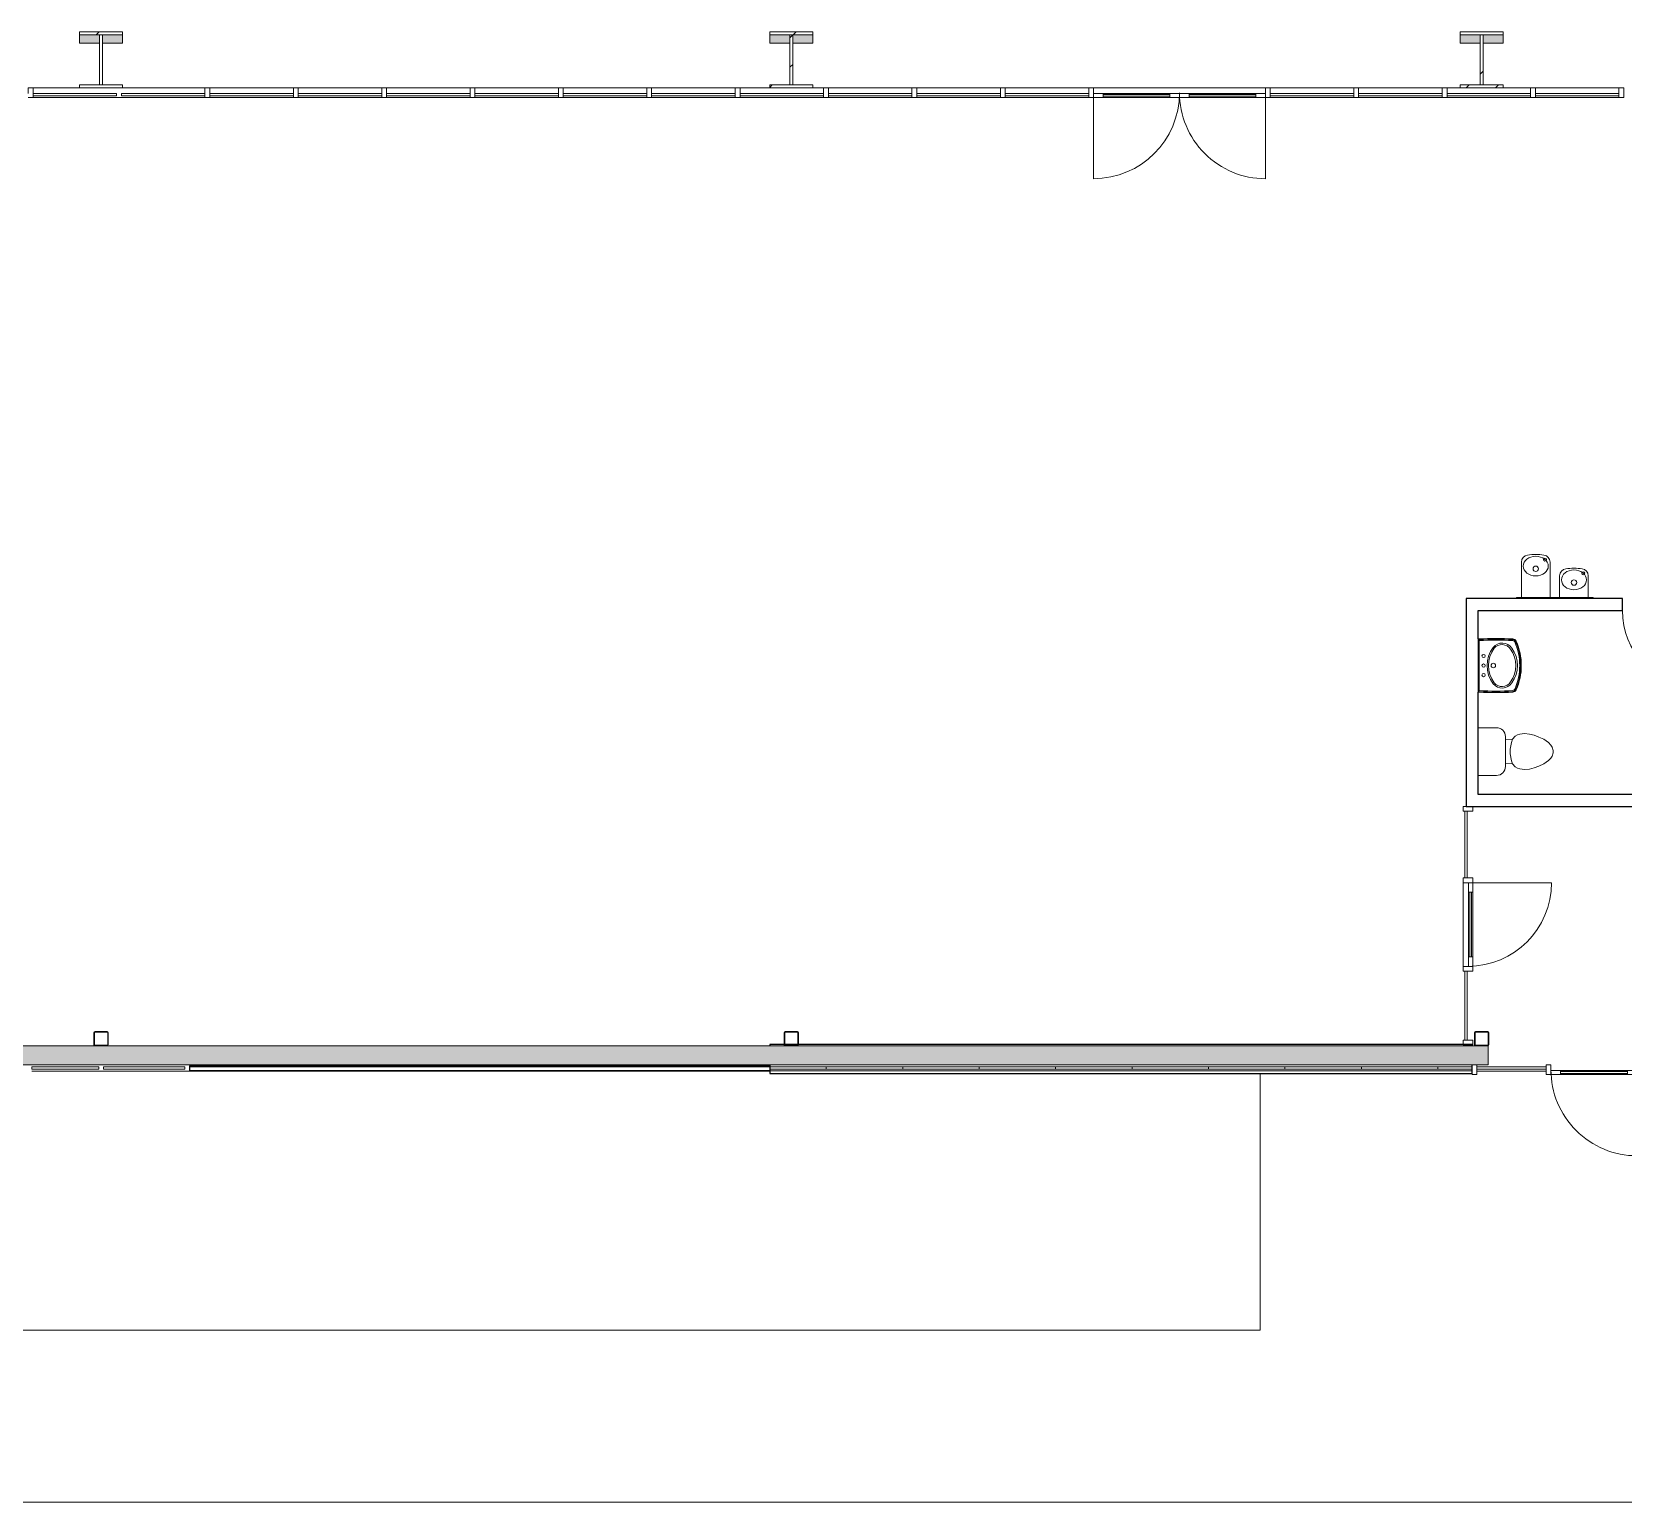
# Model space of a CAD drawing. Header units: inches. Extents: x 20541 to 27285, y -26063 to -19045.
# Drawn here: x 23923 to 24590, y -22952 to -22337 of the extents above; entities that cross this region are included whole.
import ezdxf

# ---------------------------------------------------------------- set-up
doc = ezdxf.new("R2010")
doc.units = ezdxf.units.IN
doc.header["$MEASUREMENT"] = 0
for name, color, linetype, lineweight in [('A-DETL', 90, 'Continuous', 9), ('A-DOOR', 31, 'Continuous', 9), ('A-GLAZ-CURT', 52, 'Continuous', 9), ('A-GLAZ-CWMG', 51, 'Continuous', 9), ('A-WALL', 113, 'Continuous', 9), ('A-WALL-PATT', 111, 'Continuous', 25), ('C-TOPO', 7, 'Continuous', 9), ('I-WALL', 2, 'Continuous', 9), ('L-SITE-WALL', 31, 'Continuous', 9), ('P-SANR-FIXT', 6, 'Continuous', 9), ('S-BEAM', 12, 'Continuous', 9), ('S-COLS', 52, 'Continuous', 9)]:
    doc.layers.add(name, color=color, linetype=linetype, lineweight=lineweight)
pattern_1 = [(45, (0, 0), (-25.342707, 25.342707), []), (45, (0, 38.4), (-25.342707, 25.342707), [])]

# ---------------------------------------------------------------- blocks, each defined once
blk = doc.blocks.new('HSS-Hollow Structural Section-Column - HSS6X6X1_4-V3-Site Plan - Phase 1')
at = {"layer": 'S-COLS', "lineweight": 15}
for p, q in [((-3, 2.534), (-3, -2.534)), ((-2.767, -2.534), (-2.767, 2.534)), ((2.534, 3), (-2.534, 3)), ((-2.534, 2.767), (2.534, 2.767)), ((2.767, 2.534), (2.767, -2.534)), ((3, -2.534), (3, 2.534)), ((2.534, -2.767), (-2.534, -2.767)), ((-2.534, -3), (2.534, -3))]:
    blk.add_line(p, q, dxfattribs=at)
for centre, radius, start, end in [((-2.534, 2.534), 0.466, 90, 180), ((-2.534, 2.534), 0.233, 90, 180), ((2.534, 2.534), 0.466, 360, 90), ((2.534, 2.534), 0.233, 0, 90), ((-2.534, -2.534), 0.466, 180, 270), ((-2.534, -2.534), 0.233, 180, 270), ((2.534, -2.534), 0.466, 270, 360), ((2.534, -2.534), 0.233, 270, 360)]:
    blk.add_arc(centre, radius, start, end, dxfattribs=at)
blk = doc.blocks.new('HSS-Hollow Structural Section-Column - HSS6X6X1_4-V4-Site Plan - Phase 1')
at = {"layer": 'S-COLS'}
h = blk.add_hatch(dxfattribs=at)
h.set_pattern_fill('FP_3', color=256, style=0, pattern_type=2)
h.set_pattern_definition([(225, (24241.39, -22758.053), (25.342707, -25.342707), []), (225, (24241.39, -22796.453), (25.342707, -25.342707), [])])
h.paths.add_polyline_path([(-2.53, 3), (-2.86, 2.86), (-3, 2.53), (-2.7, 2.7)], flags=0)
h.paths.add_polyline_path([(2.53, 3), (2.7, 2.7), (3, 2.53), (2.86, 2.86)], flags=0)
h.paths.add_polyline_path([(-2.53, 3), (-2.53, 2.77), (2.53, 2.77), (2.53, 3)], flags=0)
h.paths.add_polyline_path([(3, -2.53), (2.7, -2.7), (2.53, -3), (2.86, -2.86)], flags=0)
h.paths.add_polyline_path([(3, 2.53), (2.77, 2.53), (2.77, -2.53), (3, -2.53)], flags=0)
h.paths.add_polyline_path([(-3, -2.53), (-2.86, -2.86), (-2.53, -3), (-2.7, -2.7)], flags=0)
h.paths.add_polyline_path([(-2.77, 2.53), (-3, 2.53), (-3, -2.53), (-2.77, -2.53)], flags=0)
h.paths.add_polyline_path([(-2.53, -2.77), (-2.53, -3), (2.53, -3), (2.53, -2.77)], flags=0)
at = {"layer": 'S-COLS', "lineweight": 15}
for p, q in [((-3, 2.53), (-3, -2.53)), ((-2.77, -2.53), (-2.77, 2.53)), ((2.53, 3), (-2.53, 3)), ((-2.53, 2.77), (2.53, 2.77)), ((2.77, 2.53), (2.77, -2.53)), ((3, -2.53), (3, 2.53)), ((2.53, -2.77), (-2.53, -2.77)), ((-2.53, -3), (2.53, -3))]:
    blk.add_line(p, q, dxfattribs=at)
for centre, radius, start, end in [((-2.53, 2.53), 0.466, 90, 180), ((-2.53, 2.53), 0.233, 90, 180), ((2.53, 2.53), 0.466, 360, 90), ((2.53, 2.53), 0.233, 0, 90), ((-2.53, -2.53), 0.466, 180, 270), ((-2.53, -2.53), 0.233, 180, 270), ((2.53, -2.53), 0.466, 270, 360), ((2.53, -2.53), 0.233, 270, 360)]:
    blk.add_arc(centre, radius, start, end, dxfattribs=at)
blk = doc.blocks.new('HSS-Hollow Structural Section-Column - HSS6X6X1_4-V5-Site Plan - Phase 1')
at = {"layer": 'S-COLS'}
h = blk.add_hatch(dxfattribs=at)
h.set_pattern_fill('FP_4', color=256, style=0, pattern_type=2)
h.set_pattern_definition([(225, (24530.39, -22758.053), (25.342707, -25.342707), []), (225, (24530.39, -22796.453), (25.342707, -25.342707), [])])
h.paths.add_polyline_path([(-2.53, 3), (-2.86, 2.86), (-3, 2.53), (-2.7, 2.7)], flags=0)
h.paths.add_polyline_path([(2.53, 3), (2.7, 2.7), (3, 2.53), (2.86, 2.86)], flags=0)
h.paths.add_polyline_path([(-2.53, 3), (-2.53, 2.77), (2.53, 2.77), (2.53, 3)], flags=0)
h.paths.add_polyline_path([(-3, -2.53), (-2.86, -2.86), (-2.53, -3), (-2.7, -2.7)], flags=0)
h.paths.add_polyline_path([(-2.77, 2.53), (-3, 2.53), (-3, -2.53), (-2.77, -2.53)], flags=0)
h.paths.add_polyline_path([(3, -2.53), (2.7, -2.7), (2.53, -3), (2.86, -2.86)], flags=0)
h.paths.add_polyline_path([(2.77, 2.53), (2.77, -2.53), (3, -2.53), (3, 2.53)], flags=0)
h.paths.add_polyline_path([(2.53, -2.77), (-2.53, -2.77), (-2.53, -3), (2.53, -3)], flags=0)
at = {"layer": 'S-COLS', "lineweight": 15}
for p, q in [((-3, 2.53), (-3, -2.53)), ((-2.77, -2.53), (-2.77, 2.53)), ((2.53, 3), (-2.53, 3)), ((-2.53, 2.77), (2.53, 2.77)), ((2.77, 2.53), (2.77, -2.53)), ((3, -2.53), (3, 2.53)), ((2.53, -2.77), (-2.53, -2.77)), ((-2.53, -3), (2.53, -3))]:
    blk.add_line(p, q, dxfattribs=at)
for centre, radius, start, end in [((-2.53, 2.53), 0.466, 90, 180), ((-2.53, 2.53), 0.233, 90, 180), ((2.53, 2.53), 0.466, 360, 90), ((2.53, 2.53), 0.233, 0, 90), ((-2.53, -2.53), 0.466, 180, 270), ((-2.53, -2.53), 0.233, 180, 270), ((2.53, -2.53), 0.466, 270, 360), ((2.53, -2.53), 0.233, 270, 360)]:
    blk.add_arc(centre, radius, start, end, dxfattribs=at)
blk = doc.blocks.new('Girt_C - 8_D-707912-Site Plan - Phase 1')
at = {"layer": 'S-BEAM'}
for points in [[(24480.87, -22761.24), (24533.16, -22761.15), (24533.16, -22761.05), (22074.52, -22761.15), (22074.52, -22761.24), (24368.72, -22761.24)], [(24508.91, -22768.87), (24533.16, -22768.87), (24533.16, -22761.24), (22074.52, -22761.24), (22074.52, -22768.87), (24480.87, -22768.87)], [(24232.39, -22769.05), (24232.39, -22768.99), (24533.16, -22768.96), (24533.16, -22768.87), (22074.52, -22768.96), (22074.52, -22769.05), (24144.41, -22769.05)]]:
    blk.add_hatch(color=256, dxfattribs=at).paths.add_polyline_path(points, flags=0)
for p, q in [((23949.86, -22761.05), (23665.92, -22761.05)), ((24238.86, -22761.05), (23954.92, -22761.05)), ((24527.86, -22761.05), (24243.92, -22761.05)), ((24533.16, -22761.05), (24532.92, -22761.05)), ((24533.16, -22761.05), (24533.16, -22761.24)), ((24533.16, -22761.24), (24533.16, -22768.87)), ((22074.52, -22769.05), (24533.16, -22769.05)), ((24533.16, -22768.87), (24533.16, -22769.05))]:
    blk.add_line(p, q, dxfattribs=at)
blk = doc.blocks.new('Single-Flush - 32_ x 84_-460923-Site Plan - Phase 1')
at = {"layer": 'A-DOOR', "lineweight": 13}
for p, q in [((14, -2.5), (14, -34.5)), ((16, -2.5), (14, -2.5)), ((16, -2.5), (16, -34.5)), ((16, -34.5), (14, -34.5))]:
    blk.add_line(p, q, dxfattribs=at)
at = {"layer": 'A-DOOR'}
blk.add_arc((16, -2.5), 32.07, 180, 266.42413, dxfattribs=at)
blk = doc.blocks.new('Toilet-Domestic-3D - Toilet-Domestic-3D-461878-Site Plan - Phase 1')
at = {"layer": 'P-SANR-FIXT'}
for p, q in [((-9.98, 11.75), (-9.98, 19.48)), ((9.98, 19.48), (9.98, 11.75)), ((6.25, 8.02), (-6.25, 8.02)), ((-4.86, 8.02), (-5.21, 5)), ((4.86, 8.02), (5.21, 5)), ((-7.41, 1), (-7.5, 0)), ((-7.5, 0), (-7.33, -1.99)), ((-7.24, 2), (-7.41, 1)), ((-6.97, 3), (-7.24, 2)), ((-6.4, 4), (-6.97, 3)), ((-5.21, 5), (-6.4, 4)), ((-3.84, 5.5), (-5.21, 5)), ((-1, 6), (-3.84, 5.5)), ((1, 6), (-1, 6)), ((3.84, 5.5), (1, 6)), ((5.21, 5), (3.84, 5.5)), ((6.4, 4), (5.21, 5)), ((6.97, 3), (6.4, 4)), ((7.24, 2), (6.97, 3)), ((7.41, 1), (7.24, 2)), ((7.33, -1.99), (7.5, 0)), ((7.5, 0), (7.41, 1)), ((-7.33, -1.99), (-6.79, -4)), ((-6.79, -4), (-6.06, -6)), ((-6.06, -6), (-5.13, -8)), ((5.13, -8), (6.06, -6)), ((6.06, -6), (6.79, -4)), ((6.79, -4), (7.33, -1.99)), ((-5.13, -8), (-3.74, -10)), ((-3.74, -10), (-2.74, -11)), ((-2.74, -11), (-1.87, -11.5)), ((-1.87, -11.5), (-0.5, -12)), ((-0.5, -12), (0.5, -12)), ((0.5, -12), (1.87, -11.5)), ((1.87, -11.5), (2.74, -11)), ((2.74, -11), (3.74, -10)), ((3.74, -10), (5.13, -8))]:
    blk.add_line(p, q, dxfattribs=at)
for centre, start, end in [((-6.25, 11.75), 180, 270), ((6.25, 11.75), 270, 360)]:
    blk.add_arc(centre, 3.73, start, end, dxfattribs=at)
blk = doc.blocks.new('Sink-Bathroom-Kohler-Pinoir-2035-8 - Vitreous_China-0-White-465379-Site Plan - Phase 1')
at = {"layer": 'P-SANR-FIXT'}
for p, q in [((24529.39, -22590.72), (24528.89, -22590.72)), ((24528.89, -22590.72), (24528.89, -22612.96)), ((24528.89, -22590.98), (24529.4, -22590.98)), ((24529.41, -22591.39), (24528.89, -22591.39)), ((24529.24, -22601.84), (24529.22, -22591.39)), ((24529.41, -22591.39), (24529.41, -22601.84)), ((24529.22, -22612.29), (24529.24, -22601.84)), ((24529.41, -22601.84), (24529.41, -22612.29)), ((24528.89, -22612.29), (24529.41, -22612.29)), ((24529.4, -22612.7), (24528.89, -22612.7)), ((24528.89, -22612.96), (24529.39, -22612.96))]:
    blk.add_line(p, q, dxfattribs=at)
for centre, radius, start, end in [((24536.42, -22697.07), 106.58, 86.21998, 93.7835), ((24536.42, -22697.07), 106.33, 86.21461, 93.78805), ((24536.42, -22697.07), 105.91, 86.20455, 93.79545), ((24538.94, -22597.33), 4.9, 33.55144, 140.63664), ((24543.46, -22592.25), 0.862, 23.66977, 91.92173), ((24543.46, -22592.25), 1.28, 23.66977, 90.90352), ((24543.46, -22592.25), 1.53, 23.66977, 90.49426), ((24521.59, -22601.84), 24.74, 336.33023, 23.66977), ((24521.59, -22601.84), 25.15, 336.32735, 23.66977), ((24521.59, -22601.84), 25.41, 336.32584, 23.66977), ((24531.2, -22597.84), 0.69, 90, 270), ((24531.2, -22597.84), 0.69, 270, 90), ((24545.47, -22601.84), 12.82, 143.57252, 216.42748), ((24545.47, -22601.84), 12.18, 143.65076, 216.34924), ((24538.94, -22597.33), 4.26, 33.35585, 140.42253), ((24533.18, -22601.84), 11.57, 323.69309, 36.30691), ((24533.18, -22601.84), 12.2, 323.76827, 36.23173), ((24531.2, -22601.84), 0.69, 90, 270), ((24531.21, -22605.84), 0.692, 90, 270), ((24531.2, -22601.84), 0.69, 270, 90), ((24531.21, -22605.84), 0.692, 270, 90), ((24535.27, -22601.84), 0.934, 90, 270), ((24535.27, -22601.84), 0.934, 270, 90), ((24536.42, -22506.61), 105.91, 266.20455, 273.79545), ((24538.94, -22606.35), 4.9, 219.36336, 326.44856), ((24538.94, -22606.35), 4.26, 219.57747, 326.64415), ((24543.45, -22611.42), 0.875, 268.70728, 335.94466), ((24543.45, -22611.42), 1.29, 269.60353, 336.01235), ((24543.45, -22611.42), 1.54, 269.96548, 336.03955), ((24536.42, -22506.61), 106.58, 266.2165, 273.78169), ((24536.42, -22506.61), 106.33, 266.21195, 273.78649)]:
    blk.add_arc(centre, radius, start, end, dxfattribs=at)
blk = doc.blocks.new('Drinking_Fountain-Haws_Corporation-Wall_Mounted_1119 - 1119-477162-Site Plan - Phase 1')
at = {"layer": 'P-SANR-FIXT'}
for p, q in [((13.07, 19.62), (13.07, 4.82)), ((25.07, 4.82), (25.07, 19.62)), ((29.07, 13.87), (29.07, 4.82)), ((41.07, 4.82), (41.07, 13.87)), ((43.07, 4.82), (11.07, 4.82)), ((11.07, 4.82), (11.07, 4.32)), ((43.07, 4.32), (43.07, 4.82))]:
    blk.add_line(p, q, dxfattribs=at)
for centre, radius in [((22.94, 20.67), 0.625), ((19.07, 16.82), 1.13), ((38.94, 14.94), 0.625), ((35.07, 11.07), 1.13)]:
    blk.add_circle(centre, radius, dxfattribs=at)
for centre, radius, start, end in [((16.07, 19.62), 3, 97.57756, 180), ((19.07, -2.93), 25.75, 82.42244, 97.57756), ((22.07, 19.62), 3, 360, 82.42244), ((32.07, 13.87), 3, 97.57756, 180), ((35.07, -8.68), 25.75, 82.42244, 97.57756), ((38.07, 13.87), 3, 360, 82.42244)]:
    blk.add_arc(centre, radius, start, end, dxfattribs=at)
for centre, ratio in [((19.07, 17.95), 0.786373), ((35.07, 12.2), 0.786365)]:
    blk.add_ellipse(centre, major_axis=(-5.25, 0), ratio=ratio, dxfattribs=at)
blk = doc.blocks.new('System Panel - Glazed-707923-Site Plan - Phase 1')
at = {"layer": 'A-GLAZ-CURT'}
for p, q in [((13.96, -0.25), (-13.96, -0.25)), ((-13.96, -0.25), (-13.96, -1.25)), ((-13.96, -1.25), (-13.96, -0.25)), ((13.96, -0.25), (-13.96, -0.25)), ((-13.96, -1.25), (13.96, -1.25)), ((-13.96, -1.25), (13.96, -1.25)), ((13.96, -1.25), (13.96, -0.25)), ((13.96, -0.25), (13.96, -1.25))]:
    blk.add_line(p, q, dxfattribs=at)
blk = doc.blocks.new('Rectangular Mullion - Rectangular Mullion 1-477608-Site Plan - Phase 1')
at = {"layer": 'A-GLAZ-CWMG', "lineweight": 13}
for p, q in [((-2, 2), (0, 2)), ((-2, -2), (-2, 2)), ((0, 2), (0, -2)), ((0, -2), (-2, -2))]:
    blk.add_line(p, q, dxfattribs=at)
blk = doc.blocks.new('Rectangular Mullion - Rectangular Mullion 1-477609-Site Plan - Phase 1')
at = {"layer": 'A-GLAZ-CWMG', "lineweight": 13}
for p, q in [((0, 2), (-2, 2)), ((-2, 2), (-2, -2)), ((0, -2), (0, 2)), ((-2, -2), (0, -2))]:
    blk.add_line(p, q, dxfattribs=at)
blk = doc.blocks.new('Door_Single_Storefront - one-672138-Site Plan - Phase 1')
at = {"layer": 'A-DOOR'}
for p, q in [((-17.5, 35), (-17.5, 0)), ((-13.5, 2), (-17.5, 2)), ((-17.5, 2), (-17.5, 0.25)), ((-17.5, 0.25), (-13.5, 0.25)), ((-13.5, 0.25), (-13.5, 2)), ((-13.5, 2), (13.5, 2)), ((13.5, 1.5), (-13.5, 1.5)), ((-13.5, 1.5), (-13.5, 0.75)), ((-13.5, 0.75), (13.5, 0.75)), ((13.5, 0.25), (-13.5, 0.25)), ((17.5, 2), (13.5, 2)), ((13.5, 2), (13.5, 0.25)), ((13.5, 0.75), (13.5, 1.5)), ((13.5, 0.25), (17.5, 0.25)), ((17.5, 0.25), (17.5, 2))]:
    blk.add_line(p, q, dxfattribs=at)
blk.add_arc((-17.5, 0), 35, 360, 90, dxfattribs=at)
blk = doc.blocks.new('System Panel - Glazed-707925-Site Plan - Phase 1')
at = {"layer": 'A-GLAZ-CURT'}
for p, q in [((14.46, -0.25), (-14.46, -0.25)), ((-14.46, -0.25), (-14.46, -1.25)), ((-14.46, -1.25), (-14.46, -0.25)), ((14.46, -0.25), (-14.46, -0.25)), ((-14.46, -1.25), (14.46, -1.25)), ((-14.46, -1.25), (14.46, -1.25)), ((14.46, -1.25), (14.46, -0.25)), ((14.46, -0.25), (14.46, -1.25))]:
    blk.add_line(p, q, dxfattribs=at)
blk = doc.blocks.new('Rectangular Mullion - Rectangular Mullion 1-672134-Site Plan - Phase 1')
at = {"layer": 'A-GLAZ-CWMG'}
blk.add_line((24522.64, -22727.76), (24522.64, -22692.76), dxfattribs=at)
blk = doc.blocks.new('Rectangular Mullion - Rectangular Mullion 1-477611-Site Plan - Phase 1')
at = {"layer": 'A-GLAZ-CWMG', "lineweight": 13}
for p, q in [((-1, 2), (1, 2)), ((-1, -2), (-1, 2)), ((1, 2), (1, -0.25)), ((1, -2), (-1, -2))]:
    blk.add_line(p, q, dxfattribs=at)
blk = doc.blocks.new('Rectangular Mullion - Rectangular Mullion 1-V13-Site Plan - Phase 1')
at = {"layer": 'A-GLAZ-CWMG', "lineweight": 13}
for p, q in [((-1, 2), (1, 2)), ((-1, -0.25), (-1, 2)), ((1, 2), (1, -2)), ((1, -2), (-1, -2))]:
    blk.add_line(p, q, dxfattribs=at)
blk = doc.blocks.new('Basic Wall _ arcoPlus - 547 - ___-608029-Site Plan - Phase 1')
at = {"layer": 'A-WALL'}
for p, q in [((23989.39, -22769.76), (23989.39, -22769.4)), ((24232.39, -22769.4), (23989.39, -22769.4)), ((23989.39, -22769.4), (24232.39, -22769.4)), ((23989.39, -22769.46), (23989.39, -22769.76)), ((23989.39, -22769.76), (23989.39, -22769.46)), ((23989.39, -22769.46), (23989.39, -22769.69)), ((23989.39, -22769.46), (24232.39, -22769.46)), ((23989.39, -22769.46), (24232.39, -22769.46)), ((23989.39, -22769.69), (23989.39, -22769.76)), ((23989.39, -22769.69), (24232.39, -22769.69)), ((23989.39, -22769.69), (24232.39, -22769.69)), ((23989.39, -22769.76), (24232.39, -22769.76)), ((23989.39, -22769.76), (24232.39, -22769.76)), ((23989.39, -22769.77), (23989.39, -22771.34)), ((23989.39, -22771.34), (23989.39, -22769.77)), ((23989.39, -22771.53), (23989.39, -22771.4)), ((23989.39, -22771.4), (23989.39, -22771.47)), ((23989.39, -22771.4), (24232.39, -22771.4)), ((23989.39, -22771.4), (24232.39, -22771.4)), ((23989.39, -22771.47), (24232.39, -22771.47)), ((23989.39, -22771.47), (24232.39, -22771.47)), ((23989.39, -22771.53), (24232.39, -22771.53)), ((23989.39, -22771.53), (24232.39, -22771.53)), ((24232.39, -22769.46), (24232.39, -22769.76)), ((24232.39, -22769.76), (24232.39, -22769.46)), ((24232.39, -22769.8), (24232.39, -22771.34)), ((24232.39, -22771.34), (24232.39, -22769.8))]:
    blk.add_line(p, q, dxfattribs=at)
blk = doc.blocks.new('Door_Single_Storefront - one-670102-Site Plan - Phase 1')
at = {"layer": 'A-DOOR'}
for p, q in [((-18, 36), (-18, 0)), ((-14, 2), (-18, 2)), ((-18, 2), (-18, 0.25)), ((-18, 0.25), (-14, 0.25)), ((-14, 0.25), (-14, 2)), ((-14, 2), (14, 2)), ((14, 1.5), (-14, 1.5)), ((-14, 1.5), (-14, 0.75)), ((-14, 0.75), (14, 0.75)), ((14, 0.25), (-14, 0.25)), ((18, 2), (14, 2)), ((14, 2), (14, 0.25)), ((14, 0.75), (14, 1.5)), ((14, 0.25), (18, 0.25)), ((18, 0.25), (18, 2))]:
    blk.add_line(p, q, dxfattribs=at)
blk.add_arc((-18, 0), 36, 360, 90, dxfattribs=at)
blk = doc.blocks.new('Rectangular Mullion - Rectangular Mullion 1-592574-Site Plan - Phase 1')
at = {"layer": 'A-GLAZ-CWMG', "lineweight": 13}
for p, q in [((-2, 2), (0, 2)), ((-2, -2), (-2, 2)), ((0, 2), (0, -2)), ((0, -2), (-2, -2))]:
    blk.add_line(p, q, dxfattribs=at)
blk = doc.blocks.new('System Panel - Glazed-706748-Site Plan - Phase 1')
at = {"layer": 'A-GLAZ-CURT'}
for p, q in [((14.5, -0.25), (-14.5, -0.25)), ((-14.5, -0.25), (-14.5, -1.25)), ((-14.5, -1.25), (-14.5, -0.25)), ((14.5, -0.25), (-14.5, -0.25)), ((-14.5, -1.25), (14.5, -1.25)), ((-14.5, -1.25), (14.5, -1.25)), ((14.5, -1.25), (14.5, -0.25)), ((14.5, -0.25), (14.5, -1.25))]:
    blk.add_line(p, q, dxfattribs=at)
blk = doc.blocks.new('Rectangular Mullion - Rectangular Mullion 1-592303-Site Plan - Phase 1')
at = {"layer": 'A-GLAZ-CWMG', "lineweight": 13}
for p, q in [((-1, 2), (1, 2)), ((-1, -2), (-1, 2)), ((1, 2), (1, -2)), ((1, -2), (-1, -2))]:
    blk.add_line(p, q, dxfattribs=at)
blk = doc.blocks.new('System Panel - Glazed-674065-Site Plan - Phase 1')
at = {"layer": 'A-GLAZ-CURT'}
for p, q in [((17.5, 1.25), (-17.5, 1.25)), ((-17.5, 1.25), (-17.5, 0.25)), ((-17.5, 0.25), (-17.5, 1.25)), ((17.5, 1.25), (-17.5, 1.25)), ((-17.5, 0.25), (17.5, 0.25)), ((-17.5, 0.25), (17.5, 0.25)), ((17.5, 0.25), (17.5, 1.25)), ((17.5, 1.25), (17.5, 0.25))]:
    blk.add_line(p, q, dxfattribs=at)
blk = doc.blocks.new('Door_Single_Storefront - one-674067-Site Plan - Phase 1')
at = {"layer": 'A-DOOR'}
for p, q in [((-18, 36), (-18, 0)), ((-14, 2), (-18, 2)), ((-18, 2), (-18, 0.25)), ((-18, 0.25), (-14, 0.25)), ((-14, 0.25), (-14, 2)), ((-14, 2), (14, 2)), ((14, 1.5), (-14, 1.5)), ((-14, 1.5), (-14, 0.75)), ((-14, 0.75), (14, 0.75)), ((14, 0.25), (-14, 0.25)), ((18, 2), (14, 2)), ((14, 2), (14, 0.25)), ((14, 0.75), (14, 1.5)), ((14, 0.25), (18, 0.25)), ((18, 0.25), (18, 2))]:
    blk.add_line(p, q, dxfattribs=at)
blk.add_arc((-18, 0), 36, 360, 90, dxfattribs=at)
blk = doc.blocks.new('Door_Single_Storefront - one-674066-Site Plan - Phase 1')
at = {"layer": 'A-DOOR'}
for p, q in [((-18, -36), (-18, 0)), ((-18, -2), (-18, -0.25)), ((-18, -0.25), (-14, -0.25)), ((-14, -2), (-18, -2)), ((-14, -0.25), (-14, -2)), ((14, -0.25), (-14, -0.25)), ((-14, -1.5), (-14, -0.75)), ((-14, -0.75), (14, -0.75)), ((14, -1.5), (-14, -1.5)), ((-14, -2), (14, -2)), ((14, -2), (14, -0.25)), ((14, -0.25), (18, -0.25)), ((14, -0.75), (14, -1.5)), ((18, -2), (14, -2)), ((18, -0.25), (18, -2))]:
    blk.add_line(p, q, dxfattribs=at)
blk.add_arc((-18, 0), 36, 270, 0, dxfattribs=at)
blk = doc.blocks.new('Rectangular Mullion - Rectangular Mullion 1-674074-Site Plan - Phase 1')
at = {"layer": 'A-GLAZ-CWMG'}
for p, q in [((24552.89, -22360.05), (24587.89, -22360.05)), ((24552.89, -22364.05), (24587.89, -22364.05))]:
    blk.add_line(p, q, dxfattribs=at)
blk = doc.blocks.new('Rectangular Mullion - Rectangular Mullion 1-V21-Site Plan - Phase 1')
at = {"layer": 'A-GLAZ-CWMG'}
for p, q in [((24515.89, -22360.05), (24521.39, -22360.05)), ((24515.89, -22364.05), (24550.89, -22364.05)), ((24539.39, -22360.05), (24550.89, -22360.05))]:
    blk.add_line(p, q, dxfattribs=at)
blk = doc.blocks.new('Rectangular Mullion - Rectangular Mullion 1-674075-Site Plan - Phase 1')
at = {"layer": 'A-GLAZ-CWMG'}
blk.add_line((24403.89, -22360.05), (24439.89, -22360.05), dxfattribs=at)
blk = doc.blocks.new('Rectangular Mullion - Rectangular Mullion 1-674076-Site Plan - Phase 1')
at = {"layer": 'A-GLAZ-CWMG'}
blk.add_line((24367.89, -22360.05), (24403.89, -22360.05), dxfattribs=at)
blk = doc.blocks.new('Rectangular Mullion - Rectangular Mullion 1-674079-Site Plan - Phase 1')
at = {"layer": 'A-GLAZ-CWMG', "lineweight": 13}
for p, q in [((-1, 2), (1, 2)), ((-1, -2), (-1, 2)), ((1, 2), (1, -2)), ((1, -2), (-1, -2))]:
    blk.add_line(p, q, dxfattribs=at)
blk = doc.blocks.new('Rectangular Mullion - Rectangular Mullion 1-V22-Site Plan - Phase 1')
at = {"layer": 'A-GLAZ-CWMG', "lineweight": 13}
for p, q in [((-1, 2), (1, 2)), ((-1, -2), (-1, 2)), ((1, 2), (1, -0.25)), ((1, -2), (-1, -2))]:
    blk.add_line(p, q, dxfattribs=at)
blk = doc.blocks.new('Rectangular Mullion - Rectangular Mullion 1-V23-Site Plan - Phase 1')
at = {"layer": 'A-GLAZ-CWMG', "lineweight": 13}
for p, q in [((-1, 2), (1, 2)), ((-1, -0.25), (-1, 2)), ((1, 2), (1, -2)), ((1, -2), (-1, -2))]:
    blk.add_line(p, q, dxfattribs=at)
blk = doc.blocks.new('Rectangular Mullion - Rectangular Mullion 1-V24-Site Plan - Phase 1')
at = {"layer": 'A-GLAZ-CWMG'}
for p, q in [((24219.89, -22360.05), (24232.39, -22360.05)), ((24219.89, -22364.05), (24254.89, -22364.05)), ((24250.39, -22360.05), (24254.89, -22360.05))]:
    blk.add_line(p, q, dxfattribs=at)
blk = doc.blocks.new('System Panel - Glazed-V25-Site Plan - Phase 1')
at = {"layer": 'A-GLAZ-CURT'}
for p, q in [((17.5, 1.25), (-17.5, 1.25)), ((-17.5, 1.25), (-17.5, 0.25)), ((-17.5, 0.25), (-17.5, 1.25)), ((17.5, 1.25), (-17.5, 1.25)), ((-17.5, 0.25), (17.5, 0.25)), ((-17.5, 0.25), (17.5, 0.25)), ((17.5, 0.25), (17.5, 1.25)), ((17.5, 1.25), (17.5, 0.25))]:
    blk.add_line(p, q, dxfattribs=at)
blk = doc.blocks.new('System Panel - Glazed-V26-Site Plan - Phase 1')
at = {"layer": 'A-GLAZ-CURT'}
for p, q in [((17.5, 1.25), (-17.5, 1.25)), ((-17.5, 1.25), (-17.5, 0.25)), ((-17.5, 0.25), (-17.5, 1.25)), ((17.5, 1.25), (-17.5, 1.25)), ((-17.5, 0.25), (17.5, 0.25)), ((-17.5, 0.25), (17.5, 0.25)), ((17.5, 0.25), (17.5, 1.25)), ((17.5, 1.25), (17.5, 0.25))]:
    blk.add_line(p, q, dxfattribs=at)
blk = doc.blocks.new('Rectangular Mullion - Rectangular Mullion 1-V28-Site Plan - Phase 1')
at = {"layer": 'A-GLAZ-CWMG'}
for p, q in [((23959.89, -22364.05), (23995.89, -22364.05)), ((23961.39, -22360.05), (23995.89, -22360.05))]:
    blk.add_line(p, q, dxfattribs=at)
blk = doc.blocks.new('Rectangular Mullion - Rectangular Mullion 1-V29-Site Plan - Phase 1')
at = {"layer": 'A-GLAZ-CWMG'}
for p, q in [((23923.89, -22360.05), (23943.39, -22360.05)), ((23923.89, -22364.05), (23959.89, -22364.05))]:
    blk.add_line(p, q, dxfattribs=at)
blk = doc.blocks.new('System Panel - Glazed-706675-Site Plan - Phase 1')
at = {"layer": 'A-GLAZ-CURT'}
for p, q in [((17, -0.25), (-17, -0.25)), ((-17, -0.25), (-17, -1.25)), ((-17, -1.25), (-17, -0.25)), ((17, -0.25), (-17, -0.25)), ((-17, -1.25), (17, -1.25)), ((-17, -1.25), (17, -1.25)), ((17, -1.25), (17, -0.25)), ((17, -0.25), (17, -1.25))]:
    blk.add_line(p, q, dxfattribs=at)
blk = doc.blocks.new('System Panel - Glazed-706159-Site Plan - Phase 1')
at = {"layer": 'A-GLAZ-CURT'}
for p, q in [((14, -0.25), (-14, -0.25)), ((-14, -0.25), (-14, -1.25)), ((-14, -1.25), (-14, -0.25)), ((14, -0.25), (-14, -0.25)), ((-14, -1.25), (14, -1.25)), ((-14, -1.25), (14, -1.25)), ((14, -1.25), (14, -0.25)), ((14, -0.25), (14, -1.25))]:
    blk.add_line(p, q, dxfattribs=at)

msp = doc.modelspace()

# ---------------------------------------------------------------- hatches: boundary and pattern name
at = {"layer": 'A-WALL-PATT', "lineweight": 9}
h = msp.add_hatch(dxfattribs=at)
h.set_pattern_fill('FP_7', color=256, style=0, pattern_type=2)
h.set_pattern_definition([(0, (0, 0), (0, 32), []), (90, (0, 0), (-32, 2e-15), [])])
h.paths.add_polyline_path([(24232.39, -22770.8), (24526.39, -22770.8), (24526.39, -22769.8), (24232.39, -22769.8)], flags=0)
at = {"layer": 'S-COLS'}
h = msp.add_hatch(dxfattribs=at)
h.set_pattern_fill('FP_1', color=256, style=0, pattern_type=2)
h.set_pattern_definition(pattern_1)
h.paths.add_polyline_path([(23961.39, -22337.8), (23961.39, -22336.55), (23943.39, -22336.55), (23943.39, -22337.8)], flags=0)
h = msp.add_hatch(color=256, dxfattribs=at)
h.paths.add_polyline_path([(23951.77, -22341.31), (23951.77, -22337.8), (23943.39, -22337.8), (23943.39, -22341.31)], flags=0)
h.paths.add_polyline_path([(23961.39, -22341.31), (23961.39, -22337.8), (23953.02, -22337.8), (23953.02, -22341.31)], flags=0)
h = msp.add_hatch(dxfattribs=at)
h.set_pattern_fill('FP_1', color=256, style=0, pattern_type=2)
h.set_pattern_definition(pattern_1)
h.paths.add_polyline_path([(24250.39, -22337.8), (24250.39, -22336.55), (24232.39, -22336.55), (24232.39, -22337.8)], flags=0)
h = msp.add_hatch(color=256, dxfattribs=at)
h.paths.add_polyline_path([(24240.77, -22341.31), (24240.77, -22337.8), (24232.39, -22337.8), (24232.39, -22341.31)], flags=0)
h.paths.add_polyline_path([(24250.39, -22341.31), (24250.39, -22337.8), (24242.02, -22337.8), (24242.02, -22341.31)], flags=0)
h = msp.add_hatch(dxfattribs=at)
h.set_pattern_fill('FP_1', color=256, style=0, pattern_type=2)
h.set_pattern_definition(pattern_1)
h.paths.add_polyline_path([(24242.02, -22358.8), (24242.02, -22337.8), (24240.77, -22337.8), (24240.77, -22358.8)], flags=0)
h = msp.add_hatch(color=256, dxfattribs=at)
h.paths.add_polyline_path([(24529.77, -22341.31), (24529.77, -22337.8), (24521.39, -22337.8), (24521.39, -22341.31)], flags=0)
h.paths.add_polyline_path([(24539.39, -22341.31), (24539.39, -22337.8), (24531.02, -22337.8), (24531.02, -22341.31)], flags=0)
h = msp.add_hatch(dxfattribs=at)
h.set_pattern_fill('FP_1', color=256, style=0, pattern_type=2)
h.set_pattern_definition(pattern_1)
h.paths.add_polyline_path([(24531.02, -22358.8), (24531.02, -22337.8), (24529.77, -22337.8), (24529.77, -22358.8)], flags=0)
h = msp.add_hatch(dxfattribs=at)
h.set_pattern_fill('FP_1', color=256, style=0, pattern_type=2)
h.set_pattern_definition(pattern_1)
h.paths.add_polyline_path([(24250.39, -22360.05), (24250.39, -22358.8), (24232.39, -22358.8), (24232.39, -22360.05)], flags=0)
h = msp.add_hatch(dxfattribs=at)
h.set_pattern_fill('FP_1', color=256, style=0, pattern_type=2)
h.set_pattern_definition(pattern_1)
h.paths.add_polyline_path([(24539.39, -22360.05), (24539.39, -22358.8), (24521.39, -22358.8), (24521.39, -22360.05)], flags=0)

# ---------------------------------------------------------------- linework, layer by layer
at = {"layer": 'A-DETL'}
for p, q in [((24437.64, -22880.07), (24437.64, -22772.55)), ((22129.89, -22880.07), (24437.64, -22880.07)), ((26277.87, -22952.07), (21908.4, -22952.07))]:
    msp.add_line(p, q, dxfattribs=at)
at = {"layer": 'A-WALL'}
for p, q in [((24238.86, -22761.05), (24232.39, -22761.05)), ((24526.39, -22761.05), (24243.92, -22761.05)), ((24523.89, -22760.43), (24523.89, -22761.05)), ((24526.39, -22769.05), (24232.39, -22769.05)), ((24526.39, -22769.8), (24232.39, -22769.8)), ((24526.39, -22770.8), (24232.39, -22770.8)), ((24526.39, -22771.55), (24232.39, -22771.55))]:
    msp.add_line(p, q, dxfattribs=at)
at = {"layer": 'A-WALL', "lineweight": 25}
for p, q in [((24232.39, -22769.77), (23989.39, -22769.77)), ((23989.39, -22769.77), (23989.39, -22771.34)), ((23989.39, -22771.34), (24232.39, -22771.34))]:
    msp.add_line(p, q, dxfattribs=at)
at = {"layer": 'C-TOPO'}
for p, q in [((24232.39, -22771.59), (23923.39, -22771.59)), ((24557.39, -22771.59), (24528.39, -22771.59))]:
    msp.add_line(p, q, dxfattribs=at)
at = {"layer": 'I-WALL', "lineweight": 25}
for p, q in [((24523.89, -22573.84), (24523.89, -22660.84)), ((24589.39, -22573.84), (24523.89, -22573.84)), ((24528.89, -22590.72), (24528.89, -22578.84)), ((24528.89, -22578.84), (24589.39, -22578.84)), ((24589.39, -22578.84), (24589.39, -22573.84)), ((24528.89, -22655.84), (24528.89, -22612.96)), ((24625.89, -22655.84), (24528.89, -22655.84)), ((24523.89, -22660.84), (24625.89, -22660.84))]:
    msp.add_line(p, q, dxfattribs=at)
at = {"layer": 'L-SITE-WALL', "lineweight": 25}
for p, q in [((24238.39, -22760.43), (24232.39, -22760.43)), ((24232.39, -22760.43), (24232.39, -22761.16)), ((24244.16, -22760.43), (24238.62, -22760.43)), ((24526.39, -22760.43), (24244.39, -22760.43)), ((24526.39, -22761.15), (24526.39, -22760.43)), ((24232.39, -22768.96), (24232.39, -22772.55)), ((24526.39, -22772.55), (24526.39, -22768.96)), ((24232.39, -22772.55), (24526.39, -22772.55))]:
    msp.add_line(p, q, dxfattribs=at)
at = {"layer": 'S-COLS', "lineweight": 15}
for p, q in [((23961.39, -22336.55), (23943.39, -22336.55)), ((23943.39, -22336.55), (23943.39, -22337.8)), ((23943.39, -22337.8), (23961.39, -22337.8)), ((23953.02, -22337.8), (23951.77, -22337.8)), ((23951.77, -22337.8), (23951.77, -22358.8)), ((23953.02, -22358.8), (23953.02, -22337.8)), ((23961.39, -22337.8), (23961.39, -22336.55)), ((24250.39, -22336.55), (24232.39, -22336.55)), ((24232.39, -22336.55), (24232.39, -22337.8)), ((24232.39, -22337.8), (24250.39, -22337.8)), ((24242.02, -22337.8), (24240.77, -22337.8)), ((24240.77, -22337.8), (24240.77, -22358.8)), ((24242.02, -22358.8), (24242.02, -22337.8)), ((24250.39, -22337.8), (24250.39, -22336.55)), ((24539.39, -22336.55), (24521.39, -22336.55)), ((24521.39, -22336.55), (24521.39, -22337.8)), ((24521.39, -22337.8), (24539.39, -22337.8)), ((24531.02, -22337.8), (24529.77, -22337.8)), ((24529.77, -22337.8), (24529.77, -22358.8)), ((24531.02, -22358.8), (24531.02, -22337.8)), ((24539.39, -22337.8), (24539.39, -22336.55)), ((23943.39, -22358.8), (23943.39, -22360.05)), ((23961.39, -22358.8), (23943.39, -22358.8)), ((23951.77, -22358.8), (23953.02, -22358.8)), ((23961.39, -22360.05), (23961.39, -22358.8)), ((24232.39, -22358.8), (24232.39, -22360.05)), ((24250.39, -22358.8), (24232.39, -22358.8)), ((24240.77, -22358.8), (24242.02, -22358.8)), ((24250.39, -22360.05), (24250.39, -22358.8)), ((24521.39, -22358.8), (24521.39, -22360.05)), ((24539.39, -22358.8), (24521.39, -22358.8)), ((24529.77, -22358.8), (24531.02, -22358.8)), ((24539.39, -22360.05), (24539.39, -22358.8)), ((23943.39, -22360.05), (23961.39, -22360.05)), ((24232.39, -22360.05), (24250.39, -22360.05)), ((24521.39, -22360.05), (24539.39, -22360.05))]:
    msp.add_line(p, q, dxfattribs=at)
at = {"layer": 'S-COLS'}
for p, q in [((23943.39, -22337.8), (23943.39, -22341.31)), ((23961.39, -22337.8), (23961.39, -22341.31)), ((24232.39, -22337.8), (24232.39, -22341.31)), ((24250.39, -22337.8), (24250.39, -22341.31)), ((24521.39, -22337.8), (24521.39, -22341.31)), ((24539.39, -22337.8), (24539.39, -22341.31)), ((23951.77, -22341.31), (23943.39, -22341.31)), ((23961.39, -22341.31), (23953.02, -22341.31)), ((24240.77, -22341.31), (24232.39, -22341.31)), ((24250.39, -22341.31), (24242.02, -22341.31)), ((24529.77, -22341.31), (24521.39, -22341.31)), ((24539.39, -22341.31), (24531.02, -22341.31))]:
    msp.add_line(p, q, dxfattribs=at)

# ---------------------------------------------------------------- block references
at = {"layer": 'A-DOOR'}
for name, p in [('Door_Single_Storefront - one-674066-Site Plan - Phase 1', (24385.89, -22362.05)), ('Single-Flush - 32_ x 84_-460923-Site Plan - Phase 1', (24605.39, -22576.34))]:
    msp.add_blockref(name, p, dxfattribs=at)
for name, p, rotation in [('Door_Single_Storefront - one-674067-Site Plan - Phase 1', (24421.89, -22362.05), 180), ('Door_Single_Storefront - one-672138-Site Plan - Phase 1', (24524.64, -22710.26), 269.9999999999996), ('Door_Single_Storefront - one-670102-Site Plan - Phase 1', (24577.39, -22771.05), 180)]:
    msp.add_blockref(name, p, dxfattribs=dict(at, rotation=rotation))
at = {"layer": 'A-GLAZ-CURT'}
for name, p, rotation in [('System Panel - Glazed-V26-Site Plan - Phase 1', (23941.39, -22362.05), 180), ('System Panel - Glazed-V25-Site Plan - Phase 1', (23978.39, -22362.05), 180), ('System Panel - Glazed-674065-Site Plan - Phase 1', (24015.39, -22362.05), 180), ('System Panel - Glazed-674065-Site Plan - Phase 1', (24052.39, -22362.05), 180), ('System Panel - Glazed-674065-Site Plan - Phase 1', (24089.39, -22362.05), 180), ('System Panel - Glazed-674065-Site Plan - Phase 1', (24126.39, -22362.05), 180), ('System Panel - Glazed-674065-Site Plan - Phase 1', (24163.39, -22362.05), 180), ('System Panel - Glazed-674065-Site Plan - Phase 1', (24200.39, -22362.05), 180), ('System Panel - Glazed-674065-Site Plan - Phase 1', (24237.39, -22362.05), 180), ('System Panel - Glazed-674065-Site Plan - Phase 1', (24274.39, -22362.05), 180), ('System Panel - Glazed-674065-Site Plan - Phase 1', (24311.39, -22362.05), 180), ('System Panel - Glazed-674065-Site Plan - Phase 1', (24348.39, -22362.05), 180), ('System Panel - Glazed-674065-Site Plan - Phase 1', (24459.39, -22362.05), 180), ('System Panel - Glazed-674065-Site Plan - Phase 1', (24496.39, -22362.05), 180), ('System Panel - Glazed-674065-Site Plan - Phase 1', (24533.39, -22362.05), 180), ('System Panel - Glazed-674065-Site Plan - Phase 1', (24570.39, -22362.05), 180), ('System Panel - Glazed-707923-Site Plan - Phase 1', (24524.64, -22676.8), 269.9999999999996), ('System Panel - Glazed-707925-Site Plan - Phase 1', (24524.64, -22744.22), 269.9999999999996), ('System Panel - Glazed-706159-Site Plan - Phase 1', (23937.39, -22771.05), 180), ('System Panel - Glazed-706675-Site Plan - Phase 1', (23970.39, -22771.05), 180), ('System Panel - Glazed-706748-Site Plan - Phase 1', (24542.89, -22771.05), 180)]:
    msp.add_blockref(name, p, dxfattribs=dict(at, rotation=rotation))
at = {"layer": 'A-GLAZ-CWMG', "extrusion": (0, 0, -1)}
for name, p in [('Rectangular Mullion - Rectangular Mullion 1-V22-Site Plan - Phase 1', (-23922.89, -22362.05)), ('Rectangular Mullion - Rectangular Mullion 1-674079-Site Plan - Phase 1', (-23996.89, -22362.05)), ('Rectangular Mullion - Rectangular Mullion 1-674079-Site Plan - Phase 1', (-24033.89, -22362.05)), ('Rectangular Mullion - Rectangular Mullion 1-674079-Site Plan - Phase 1', (-24070.89, -22362.05)), ('Rectangular Mullion - Rectangular Mullion 1-674079-Site Plan - Phase 1', (-24107.89, -22362.05)), ('Rectangular Mullion - Rectangular Mullion 1-674079-Site Plan - Phase 1', (-24144.89, -22362.05)), ('Rectangular Mullion - Rectangular Mullion 1-674079-Site Plan - Phase 1', (-24181.89, -22362.05)), ('Rectangular Mullion - Rectangular Mullion 1-674079-Site Plan - Phase 1', (-24218.89, -22362.05)), ('Rectangular Mullion - Rectangular Mullion 1-674079-Site Plan - Phase 1', (-24255.89, -22362.05)), ('Rectangular Mullion - Rectangular Mullion 1-674079-Site Plan - Phase 1', (-24292.89, -22362.05)), ('Rectangular Mullion - Rectangular Mullion 1-674079-Site Plan - Phase 1', (-24329.89, -22362.05)), ('Rectangular Mullion - Rectangular Mullion 1-V23-Site Plan - Phase 1', (-24366.89, -22362.05)), ('Rectangular Mullion - Rectangular Mullion 1-V22-Site Plan - Phase 1', (-24440.89, -22362.05)), ('Rectangular Mullion - Rectangular Mullion 1-674079-Site Plan - Phase 1', (-24477.89, -22362.05)), ('Rectangular Mullion - Rectangular Mullion 1-674079-Site Plan - Phase 1', (-24514.89, -22362.05)), ('Rectangular Mullion - Rectangular Mullion 1-674079-Site Plan - Phase 1', (-24551.89, -22362.05)), ('Rectangular Mullion - Rectangular Mullion 1-674079-Site Plan - Phase 1', (-24588.89, -22362.05)), ('Rectangular Mullion - Rectangular Mullion 1-592574-Site Plan - Phase 1', (-24526.39, -22771.05)), ('Rectangular Mullion - Rectangular Mullion 1-592303-Site Plan - Phase 1', (-24558.39, -22771.05))]:
    msp.add_blockref(name, p, dxfattribs=at)
at = {"layer": 'A-GLAZ-CWMG'}
for name, p in [('Rectangular Mullion - Rectangular Mullion 1-V29-Site Plan - Phase 1', (0, 0)), ('Rectangular Mullion - Rectangular Mullion 1-V28-Site Plan - Phase 1', (0, 0)), ('Rectangular Mullion - Rectangular Mullion 1-674074-Site Plan - Phase 1', (-555, 0)), ('Rectangular Mullion - Rectangular Mullion 1-674074-Site Plan - Phase 1', (-518, 0)), ('Rectangular Mullion - Rectangular Mullion 1-674074-Site Plan - Phase 1', (-481, 0)), ('Rectangular Mullion - Rectangular Mullion 1-674074-Site Plan - Phase 1', (-444, 0)), ('Rectangular Mullion - Rectangular Mullion 1-674074-Site Plan - Phase 1', (-407, 0)), ('Rectangular Mullion - Rectangular Mullion 1-674074-Site Plan - Phase 1', (-370, 0)), ('Rectangular Mullion - Rectangular Mullion 1-V24-Site Plan - Phase 1', (0, 0)), ('Rectangular Mullion - Rectangular Mullion 1-674074-Site Plan - Phase 1', (-296, 0)), ('Rectangular Mullion - Rectangular Mullion 1-674074-Site Plan - Phase 1', (-259, 0)), ('Rectangular Mullion - Rectangular Mullion 1-674074-Site Plan - Phase 1', (-222, 0)), ('Rectangular Mullion - Rectangular Mullion 1-674076-Site Plan - Phase 1', (0, 0)), ('Rectangular Mullion - Rectangular Mullion 1-674075-Site Plan - Phase 1', (0, 0)), ('Rectangular Mullion - Rectangular Mullion 1-674074-Site Plan - Phase 1', (-111, 0)), ('Rectangular Mullion - Rectangular Mullion 1-674074-Site Plan - Phase 1', (-74, 0)), ('Rectangular Mullion - Rectangular Mullion 1-V21-Site Plan - Phase 1', (0, 0)), ('Rectangular Mullion - Rectangular Mullion 1-674074-Site Plan - Phase 1', (0, 0)), ('Rectangular Mullion - Rectangular Mullion 1-672134-Site Plan - Phase 1', (0, 0))]:
    msp.add_blockref(name, p, dxfattribs=at)
at = {"layer": 'A-GLAZ-CWMG', "rotation": 89.99999999999966}
msp.add_blockref('Rectangular Mullion - Rectangular Mullion 1-477609-Site Plan - Phase 1', (24524.64, -22660.84), dxfattribs=at)
at = {"layer": 'A-GLAZ-CWMG', "extrusion": (0, 0, -1), "rotation": 270.0000000000003}
for name, p in [('Rectangular Mullion - Rectangular Mullion 1-477611-Site Plan - Phase 1', (-24524.64, -22691.76)), ('Rectangular Mullion - Rectangular Mullion 1-V13-Site Plan - Phase 1', (-24524.64, -22728.76)), ('Rectangular Mullion - Rectangular Mullion 1-477608-Site Plan - Phase 1', (-24524.64, -22760.68))]:
    msp.add_blockref(name, p, dxfattribs=at)
at = {"layer": 'A-WALL'}
msp.add_blockref('Basic Wall _ arcoPlus - 547 - ___-608029-Site Plan - Phase 1', (0, 0), dxfattribs=at)
at = {"layer": 'P-SANR-FIXT'}
for name, p in [('Drinking_Fountain-Haws_Corporation-Wall_Mounted_1119 - 1119-477162-Site Plan - Phase 1', (24533.97, -22578.16)), ('Sink-Bathroom-Kohler-Pinoir-2035-8 - Vitreous_China-0-White-465379-Site Plan - Phase 1', (0, 0))]:
    msp.add_blockref(name, p, dxfattribs=at)
at = {"layer": 'P-SANR-FIXT', "rotation": 89.99999999999991}
msp.add_blockref('Toilet-Domestic-3D - Toilet-Domestic-3D-461878-Site Plan - Phase 1', (24548.37, -22637.84), dxfattribs=at)
at = {"layer": 'S-BEAM'}
msp.add_blockref('Girt_C - 8_D-707912-Site Plan - Phase 1', (0, 0), dxfattribs=at)
at = {"layer": 'S-COLS', "rotation": 180}
for name, p in [('HSS-Hollow Structural Section-Column - HSS6X6X1_4-V3-Site Plan - Phase 1', (23952.39, -22758.05)), ('HSS-Hollow Structural Section-Column - HSS6X6X1_4-V4-Site Plan - Phase 1', (24241.39, -22758.05)), ('HSS-Hollow Structural Section-Column - HSS6X6X1_4-V5-Site Plan - Phase 1', (24530.39, -22758.05))]:
    msp.add_blockref(name, p, dxfattribs=at)

doc.saveas('drawing.dxf')
